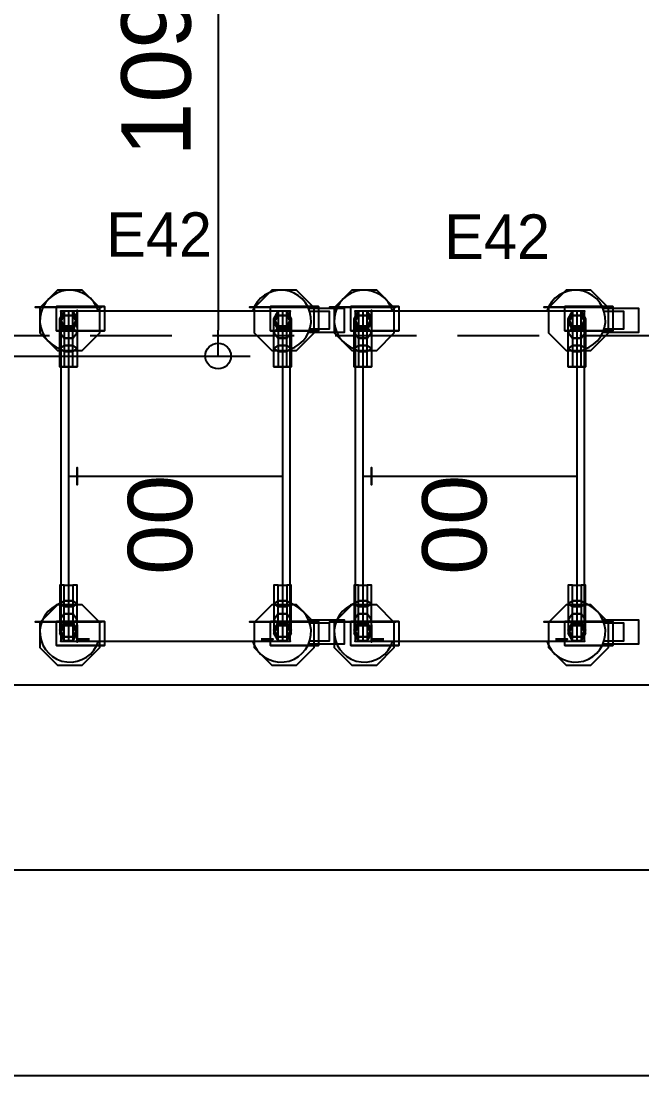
# Model space of a CAD drawing. Header units: millimetres. Extents: x 38967 to 51721, y 49836 to 53207.
# Drawn here: x 49347.7 to 49468.5, y 51690.6 to 51895.8 of the extents above; entities that cross this region are included whole.
import ezdxf
from ezdxf.enums import TextEntityAlignment as Align

# ---------------------------------------------------------------- set-up
doc = ezdxf.new("R2010")
doc.units = ezdxf.units.MM
doc.header["$LTSCALE"] = 5
doc.linetypes.add('CONTINUA', pattern=[0])
doc.linetypes.add('HIDDEN2', pattern=[4.7625, 3.175, -1.5875])
doc.layers.get('DEFPOINTS').update_dxf_attribs({"linetype": 'CONTINUA'})
for name, color, linetype in [('200-EquipBorder-2d', 9, 'Continuous'), ('200-EquipID-2d', 7, 'Continuous'), ('200-EquipInternal-2d', 252, 'Continuous'), ('200-EquipSteel-3d', 9, 'Continuous'), ('elev3', 8, 'Continuous'), ('trace_down', 8, 'HIDDEN2')]:
    doc.layers.add(name, color=color, linetype=linetype)
doc.layers.add('200-InsPoint-3D', color=3, linetype='Continuous', plot=False)
doc.styles.add('Arial', font='arial.ttf')
doc.styles.add('ROMANS', font='micross.ttf')
doc.styles.add('TAKSİM', font='GOTHIC.TTF', dxfattribs={"height": 20})
doc.dimstyles.new('Halil', dxfattribs={"dimscale": 5, "dimtxt": 2.7, "dimasz": 1, "dimexe": 1.25, "dimexo": 0.625, "dimgap": 1, "dimtad": 1, "dimdec": 0, "dimdsep": 46, "dimtxsty": 'ROMANS', "dimblk": 'ORIGIN', "dimcen": 2.5, "dimclrd": 256, "dimclre": 256, "dimclrt": 256, "dimadec": 0, "dimazin": 0, "dimtfac": 1, "dimtdec": 0, "dimtmove": 0, "dimatfit": 3, "dimldrblk": 'ORIGIN', "dimfxl": 5, "dimtolj": 1, "dimtzin": 0, "dimarcsym": 0})

# ---------------------------------------------------------------- blocks, each defined once
blk = doc.blocks.new('MDNT171GN')
at = {"layer": '200-EquipBorder-2d'}
blk.add_lwpolyline([(0, -382), (547, -382), (547, 0), (0, 0)], close=True, dxfattribs=at)
at = {"layer": '200-EquipInternal-2d'}
for p, q in [((547, -12.5), (0, -12.5)), ((273.5, -12.5), (273.5, -369.5)), ((547, -369.5), (0, -369.5))]:
    blk.add_line(p, q, dxfattribs=at)
for points in [[(35, -412.8), (35, -472), (-5, -472), (-5, -412.8)], [(30, -414.7), (30, -447), (0, -447), (0, -414.1)], [(552, -412.8), (552, -472), (512, -472), (512, -412.8)], [(547, -414.7), (547, -447), (517, -447), (517, -414.1)]]:
    blk.add_lwpolyline(points, dxfattribs=at)
for centre, start, end in [((15, -15), 17.4576, 252.5424), ((532, -15), 287.4576, 162.5424), ((15, -367), 107.4576, 342.5424), ((532, -367), 197.4576, 72.5424)]:
    blk.add_arc(centre, 50, start, end, dxfattribs=at)
at = {"layer": '200-EquipSteel-3d'}
for points, elevation in [([(60, 5.7), (30.7, 35), (-10.7, 35), (-40, 5.7), (-40, -35.7), (-10.7, -65), (30.7, -65), (60, -35.7)], 118.4), ([(582, 5.7), (552.7, 35), (511.3, 35), (482, 5.7), (482, -35.7), (511.3, -65), (552.7, -65), (582, -35.7)], 118.4), ([(0.1, -19.7), (12.6, -26.9), (25.1, -19.7), (25.1, -5.3), (12.6, 1.9), (0.1, -5.3)], 145.4), ([(522.1, -19.7), (534.6, -26.9), (547.1, -19.7), (547.1, -5.3), (534.6, 1.9), (522.1, -5.3)], 145.4), ([(60, -351.3), (30.7, -322), (-10.7, -322), (-40, -351.3), (-40, -392.7), (-10.7, -422), (30.7, -422), (60, -392.7)], 118.4), ([(582, -351.3), (552.7, -322), (511.3, -322), (482, -351.3), (482, -392.7), (511.3, -422), (552.7, -422), (582, -392.7)], 118.4), ([(0.1, -376.7), (12.6, -383.9), (25.1, -376.7), (25.1, -362.3), (12.6, -355.1), (0.1, -362.3)], 145.4), ([(522.1, -376.7), (534.6, -383.9), (547.1, -376.7), (547.1, -362.3), (534.6, -355.1), (522.1, -362.3)], 145.4)]:
    blk.add_lwpolyline(points, close=True, dxfattribs=dict(at, elevation=elevation))
at = {"layer": '200-EquipSteel-3d', "extrusion": (-1, 0, 0)}
for points, elevation in [([(-10.5, 110.9), (-42.9, 78.4), (-42.9, 32.5), (-10.5, 0), (35.5, 0), (67.9, 32.5), (67.9, 78.4), (35.5, 110.9)], -31.6), ([(-10.5, 110.9), (-42.9, 78.4), (-42.9, 32.5), (-10.5, 0), (35.5, 0), (67.9, 32.5), (67.9, 78.4), (35.5, 110.9)], -553.6), ([(19.7, 1565.4), (26.9, 1577.9), (19.7, 1590.4), (5.3, 1590.4), (-1.9, 1577.9), (5.3, 1565.4)], -454.6), ([(346.5, 110.9), (314.1, 78.4), (314.1, 32.5), (346.5, 0), (392.5, 0), (424.9, 32.5), (424.9, 78.4), (392.5, 110.9)], -31.6), ([(346.5, 110.9), (314.1, 78.4), (314.1, 32.5), (346.5, 0), (392.5, 0), (424.9, 32.5), (424.9, 78.4), (392.5, 110.9)], -553.6), ([(376.7, 1565.4), (383.9, 1577.9), (376.7, 1590.4), (362.3, 1590.4), (355.1, 1577.9), (362.3, 1565.4)], -454.6)]:
    blk.add_lwpolyline(points, close=True, dxfattribs=dict(at, elevation=elevation))
at = {"layer": '200-EquipSteel-3d', "extrusion": (0, -1, 0)}
for points, elevation in [([(19.8, 165), (27, 177.5), (19.8, 190), (5.3, 190), (-1.9, 177.5), (5.3, 165)], 27), ([(280.8, 1565.4), (288, 1577.9), (280.8, 1590.4), (266.3, 1590.4), (259.1, 1577.9), (266.3, 1565.4)], 26.9), ([(541.8, 165), (549, 177.5), (541.8, 190), (527.3, 190), (520.1, 177.5), (527.3, 165)], 27)]:
    blk.add_lwpolyline(points, close=True, dxfattribs=dict(at, elevation=elevation))
at = {"layer": '200-EquipSteel-3d', "extrusion": (1, 0, 0), "elevation": 3.3}
for points in [[(-47.9, 1475.4), (-27.9, 1475.4), (-27.9, 1495.4), (-47.9, 1495.4)], [(-47.9, 1400.4), (-27.9, 1400.4), (-27.9, 1420.4), (-47.9, 1420.4)], [(-47.9, 1325.4), (-27.9, 1325.4), (-27.9, 1345.4), (-47.9, 1345.4)], [(-47.9, 1250.4), (-27.9, 1250.4), (-27.9, 1270.4), (-47.9, 1270.4)], [(-47.9, 1175.4), (-27.9, 1175.4), (-27.9, 1195.4), (-47.9, 1195.4)], [(-47.9, 1100.4), (-27.9, 1100.4), (-27.9, 1120.4), (-47.9, 1120.4)], [(-47.9, 1025.4), (-27.9, 1025.4), (-27.9, 1045.4), (-47.9, 1045.4)], [(-47.9, 950.4), (-27.9, 950.4), (-27.9, 970.4), (-47.9, 970.4)], [(-47.9, 875.4), (-27.9, 875.4), (-27.9, 895.4), (-47.9, 895.4)], [(-47.9, 800.4), (-27.9, 800.4), (-27.9, 820.4), (-47.9, 820.4)], [(-47.9, 425.4), (-27.9, 425.4), (-27.9, 445.4), (-47.9, 445.4)], [(-47.9, 725.4), (-27.9, 725.4), (-27.9, 745.4), (-47.9, 745.4)], [(-47.9, 650.4), (-27.9, 650.4), (-27.9, 670.4), (-47.9, 670.4)], [(-47.9, 575.4), (-27.9, 575.4), (-27.9, 595.4), (-47.9, 595.4)], [(-47.9, 500.4), (-27.9, 500.4), (-27.9, 520.4), (-47.9, 520.4)], [(-47.9, 350.4), (-27.9, 350.4), (-27.9, 370.4), (-47.9, 370.4)], [(-47.9, 275.4), (-27.9, 275.4), (-27.9, 295.4), (-47.9, 295.4)], [(-333.9, 1475.4), (-353.9, 1475.4), (-353.9, 1495.4), (-333.9, 1495.4)], [(-333.9, 1400.4), (-353.9, 1400.4), (-353.9, 1420.4), (-333.9, 1420.4)], [(-333.9, 1325.4), (-353.9, 1325.4), (-353.9, 1345.4), (-333.9, 1345.4)], [(-333.9, 1250.4), (-353.9, 1250.4), (-353.9, 1270.4), (-333.9, 1270.4)], [(-333.9, 1175.4), (-353.9, 1175.4), (-353.9, 1195.4), (-333.9, 1195.4)], [(-333.9, 1100.4), (-353.9, 1100.4), (-353.9, 1120.4), (-333.9, 1120.4)], [(-333.9, 1025.4), (-353.9, 1025.4), (-353.9, 1045.4), (-333.9, 1045.4)], [(-333.9, 950.4), (-353.9, 950.4), (-353.9, 970.4), (-333.9, 970.4)], [(-333.9, 875.4), (-353.9, 875.4), (-353.9, 895.4), (-333.9, 895.4)], [(-333.9, 800.4), (-353.9, 800.4), (-353.9, 820.4), (-333.9, 820.4)], [(-333.9, 725.4), (-353.9, 725.4), (-353.9, 745.4), (-333.9, 745.4)], [(-333.9, 650.4), (-353.9, 650.4), (-353.9, 670.4), (-333.9, 670.4)], [(-333.9, 575.4), (-353.9, 575.4), (-353.9, 595.4), (-333.9, 595.4)], [(-333.9, 500.4), (-353.9, 500.4), (-353.9, 520.4), (-333.9, 520.4)], [(-333.9, 425.4), (-353.9, 425.4), (-353.9, 445.4), (-333.9, 445.4)], [(-333.9, 350.4), (-353.9, 350.4), (-353.9, 370.4), (-333.9, 370.4)], [(-333.9, 275.4), (-353.9, 275.4), (-353.9, 295.4), (-333.9, 295.4)]]:
    blk.add_lwpolyline(points, dxfattribs=at)
at = {"layer": '200-EquipSteel-3d', "invisible_edges": 15}
for points in [[(-10.7, 35, 145.4), (-10.7, -65, 145.4), (-40, -35.7, 145.4), (-40, 5.7, 145.4)], [(30.7, -65, 145.4), (30.7, 35, 145.4), (-10.7, 35, 145.4), (-10.7, -65, 145.4)], [(-6.4, 42.9, 32.5), (-6.4, -67.9, 32.5), (-6.4, -35.5, 0), (-6.4, 10.5, 0)], [(-6.4, -67.9, 78.4), (-6.4, 42.9, 78.4), (-6.4, 42.9, 32.5), (-6.4, -67.9, 32.5)], [(-6.4, 10.5, 110.9), (-6.4, -35.5, 110.9), (-6.4, -67.9, 78.4), (-6.4, 42.9, 78.4)], [(60, 5.7, 145.4), (60, -35.7, 145.4), (30.7, -65, 145.4), (30.7, 35, 145.4)], [(31.6, 10.5, 110.9), (31.6, -35.5, 110.9), (31.6, -67.9, 78.4), (31.6, 42.9, 78.4)], [(31.6, -67.9, 78.4), (31.6, 42.9, 78.4), (31.6, 42.9, 32.5), (31.6, -67.9, 32.5)], [(31.6, 42.9, 32.5), (31.6, -67.9, 32.5), (31.6, -35.5, 0), (31.6, 10.5, 0)], [(511.3, 35, 145.4), (511.3, -65, 145.4), (482, -35.7, 145.4), (482, 5.7, 145.4)], [(552.7, -65, 145.4), (552.7, 35, 145.4), (511.3, 35, 145.4), (511.3, -65, 145.4)], [(515.6, 10.5, 110.9), (515.6, -35.5, 110.9), (515.6, -67.9, 78.4), (515.6, 42.9, 78.4)], [(515.6, -67.9, 78.4), (515.6, 42.9, 78.4), (515.6, 42.9, 32.5), (515.6, -67.9, 32.5)], [(515.6, 42.9, 32.5), (515.6, -67.9, 32.5), (515.6, -35.5, 0), (515.6, 10.5, 0)], [(582, 5.7, 145.4), (582, -35.7, 145.4), (552.7, -65, 145.4), (552.7, 35, 145.4)], [(553.6, 42.9, 32.5), (553.6, -67.9, 32.5), (553.6, -35.5, 0), (553.6, 10.5, 0)], [(553.6, -67.9, 78.4), (553.6, 42.9, 78.4), (553.6, 42.9, 32.5), (553.6, -67.9, 32.5)], [(553.6, 10.5, 110.9), (553.6, -35.5, 110.9), (553.6, -67.9, 78.4), (553.6, 42.9, 78.4)], [(-6.4, -346.5, 110.9), (-6.4, -392.5, 110.9), (-6.4, -424.9, 78.4), (-6.4, -314.1, 78.4)], [(-6.4, -424.9, 78.4), (-6.4, -314.1, 78.4), (-6.4, -314.1, 32.5), (-6.4, -424.9, 32.5)], [(-6.4, -314.1, 32.5), (-6.4, -424.9, 32.5), (-6.4, -392.5, 0), (-6.4, -346.5, 0)], [(31.6, -314.1, 32.5), (31.6, -424.9, 32.5), (31.6, -392.5, 0), (31.6, -346.5, 0)], [(31.6, -424.9, 78.4), (31.6, -314.1, 78.4), (31.6, -314.1, 32.5), (31.6, -424.9, 32.5)], [(31.6, -346.5, 110.9), (31.6, -392.5, 110.9), (31.6, -424.9, 78.4), (31.6, -314.1, 78.4)], [(515.6, -314.1, 32.5), (515.6, -424.9, 32.5), (515.6, -392.5, 0), (515.6, -346.5, 0)], [(515.6, -424.9, 78.4), (515.6, -314.1, 78.4), (515.6, -314.1, 32.5), (515.6, -424.9, 32.5)], [(515.6, -346.5, 110.9), (515.6, -392.5, 110.9), (515.6, -424.9, 78.4), (515.6, -314.1, 78.4)], [(553.6, -346.5, 110.9), (553.6, -392.5, 110.9), (553.6, -424.9, 78.4), (553.6, -314.1, 78.4)], [(553.6, -424.9, 78.4), (553.6, -314.1, 78.4), (553.6, -314.1, 32.5), (553.6, -424.9, 32.5)], [(553.6, -314.1, 32.5), (553.6, -424.9, 32.5), (553.6, -392.5, 0), (553.6, -346.5, 0)], [(-10.7, -322, 145.4), (-10.7, -422, 145.4), (-40, -392.7, 145.4), (-40, -351.3, 145.4)], [(30.7, -422, 145.4), (30.7, -322, 145.4), (-10.7, -322, 145.4), (-10.7, -422, 145.4)], [(60, -351.3, 145.4), (60, -392.7, 145.4), (30.7, -422, 145.4), (30.7, -322, 145.4)], [(511.3, -322, 145.4), (511.3, -422, 145.4), (482, -392.7, 145.4), (482, -351.3, 145.4)], [(552.7, -422, 145.4), (552.7, -322, 145.4), (511.3, -322, 145.4), (511.3, -422, 145.4)], [(582, -351.3, 145.4), (582, -392.7, 145.4), (552.7, -422, 145.4), (552.7, -322, 145.4)]]:
    blk.add_3dface(points, dxfattribs=at)
at = {"layer": '200-EquipSteel-3d'}
for points in [[(32.6, 7.5, 118.4), (32.6, -72.5, 118.4), (-7.4, -72.5, 118.4), (-7.4, 7.5, 118.4)], [(-7.4, 7.5, 33.4), (-7.4, 7.5, 118.4), (-7.4, -72.5, 118.4), (-7.4, 7.5, 33.4)], [(18.7, 1.9, 1528.5), (12.6, 1.9, 1492.9), (0.1, -5.3, 1492.9), (7.2, -5.3, 1533.3)], [(36, 1.9, 1554.5), (18.7, 1.9, 1528.5), (7.2, -5.3, 1533.3), (27.2, -5.3, 1563.3)], [(25.1, -5.3, 1492.9), (30.2, -5.3, 1523.8), (18.7, 1.9, 1528.5), (12.6, 1.9, 1492.9)], [(30.2, -5.3, 1523.8), (44.9, -5.3, 1545.7), (36, 1.9, 1554.5), (18.7, 1.9, 1528.5)], [(62, 1.9, 1571.8), (36, 1.9, 1554.5), (27.2, -5.3, 1563.3), (57.2, -5.3, 1583.4)], [(32.6, 7.5, 33.4), (32.6, 7.5, 118.4), (32.6, -72.5, 118.4), (32.6, 7.5, 33.4)], [(44.9, -5.3, 1545.7), (66.8, -5.3, 1560.3), (62, 1.9, 1571.8), (36, 1.9, 1554.5)], [(92.6, 1.9, 1577.9), (62, 1.9, 1571.8), (57.2, -5.3, 1583.4), (92.6, -5.3, 1590.4)], [(66.8, -5.3, 1560.3), (92.6, -5.3, 1565.4), (92.6, 1.9, 1577.9), (62, 1.9, 1571.8)], [(480.4, -5.3, 1560.3), (454.6, -5.3, 1565.4), (454.6, 1.9, 1577.9), (485.2, 1.9, 1571.8)], [(454.6, 1.9, 1577.9), (485.2, 1.9, 1571.8), (490, -5.3, 1583.4), (454.6, -5.3, 1590.4)], [(502.3, -5.3, 1545.7), (480.4, -5.3, 1560.3), (485.2, 1.9, 1571.8), (511.2, 1.9, 1554.5)], [(485.2, 1.9, 1571.8), (511.2, 1.9, 1554.5), (520, -5.3, 1563.3), (490, -5.3, 1583.4)], [(517, -5.3, 1523.8), (502.3, -5.3, 1545.7), (511.2, 1.9, 1554.5), (528.5, 1.9, 1528.5)], [(511.2, 1.9, 1554.5), (528.5, 1.9, 1528.5), (540.1, -5.3, 1533.3), (520, -5.3, 1563.3)], [(514.6, 7.5, 33.4), (514.6, 7.5, 118.4), (514.6, -72.5, 118.4), (514.6, 7.5, 33.4)], [(554.6, 7.5, 118.4), (554.6, -72.5, 118.4), (514.6, -72.5, 118.4), (514.6, 7.5, 118.4)], [(522.1, -5.3, 1492.9), (517, -5.3, 1523.8), (528.5, 1.9, 1528.5), (534.6, 1.9, 1492.9)], [(528.5, 1.9, 1528.5), (534.6, 1.9, 1492.9), (547.1, -5.3, 1492.9), (540.1, -5.3, 1533.3)], [(554.6, 7.5, 33.4), (554.6, 7.5, 118.4), (554.6, -72.5, 118.4), (554.6, 7.5, 33.4)], [(0.1, -5.3, 1492.9), (7.2, -5.3, 1533.3), (7.2, -19.7, 1533.3), (0.1, -19.7, 1492.9)], [(7.2, -5.3, 1533.3), (27.2, -5.3, 1563.3), (27.2, -19.7, 1563.3), (7.2, -19.7, 1533.3)], [(30.2, -19.7, 1523.8), (25.1, -19.7, 1492.9), (25.1, -5.3, 1492.9), (30.2, -5.3, 1523.8)], [(27.2, -5.3, 1563.3), (57.2, -5.3, 1583.4), (57.2, -19.7, 1583.4), (27.2, -19.7, 1563.3)], [(44.9, -19.7, 1545.7), (30.2, -19.7, 1523.8), (30.2, -5.3, 1523.8), (44.9, -5.3, 1545.7)], [(66.8, -19.7, 1560.3), (44.9, -19.7, 1545.7), (44.9, -5.3, 1545.7), (66.8, -5.3, 1560.3)], [(57.2, -5.3, 1583.4), (92.6, -5.3, 1590.4), (92.6, -19.7, 1590.4), (57.2, -19.7, 1583.4)], [(92.6, -19.7, 1565.4), (66.8, -19.7, 1560.3), (66.8, -5.3, 1560.3), (92.6, -5.3, 1565.4)], [(490, -5.3, 1583.4), (454.6, -5.3, 1590.4), (454.6, -19.7, 1590.4), (490, -19.7, 1583.4)], [(454.6, -19.7, 1565.4), (480.4, -19.7, 1560.3), (480.4, -5.3, 1560.3), (454.6, -5.3, 1565.4)], [(480.4, -19.7, 1560.3), (502.3, -19.7, 1545.7), (502.3, -5.3, 1545.7), (480.4, -5.3, 1560.3)], [(520, -5.3, 1563.3), (490, -5.3, 1583.4), (490, -19.7, 1583.4), (520, -19.7, 1563.3)], [(502.3, -19.7, 1545.7), (517, -19.7, 1523.8), (517, -5.3, 1523.8), (502.3, -5.3, 1545.7)], [(517, -19.7, 1523.8), (522.1, -19.7, 1492.9), (522.1, -5.3, 1492.9), (517, -5.3, 1523.8)], [(540.1, -5.3, 1533.3), (520, -5.3, 1563.3), (520, -19.7, 1563.3), (540.1, -19.7, 1533.3)], [(547.1, -5.3, 1492.9), (540.1, -5.3, 1533.3), (540.1, -19.7, 1533.3), (547.1, -19.7, 1492.9)], [(7.2, -19.7, 1533.3), (0.1, -19.7, 1492.9), (12.6, -26.9, 1492.9), (18.7, -26.9, 1528.5)], [(27.2, -19.7, 1563.3), (7.2, -19.7, 1533.3), (18.7, -26.9, 1528.5), (36, -26.9, 1554.5)], [(12.6, -26.9, 1492.9), (18.7, -26.9, 1528.5), (30.2, -19.7, 1523.8), (25.1, -19.7, 1492.9)], [(18.7, -26.9, 1528.5), (36, -26.9, 1554.5), (44.9, -19.7, 1545.7), (30.2, -19.7, 1523.8)], [(57.2, -19.7, 1583.4), (27.2, -19.7, 1563.3), (36, -26.9, 1554.5), (62, -26.9, 1571.8)], [(36, -26.9, 1554.5), (62, -26.9, 1571.8), (66.8, -19.7, 1560.3), (44.9, -19.7, 1545.7)], [(92.6, -19.7, 1590.4), (57.2, -19.7, 1583.4), (62, -26.9, 1571.8), (92.6, -26.9, 1577.9)], [(62, -26.9, 1571.8), (92.6, -26.9, 1577.9), (92.6, -19.7, 1565.4), (66.8, -19.7, 1560.3)], [(454.6, -19.7, 1590.4), (490, -19.7, 1583.4), (485.2, -26.9, 1571.8), (454.6, -26.9, 1577.9)], [(485.2, -26.9, 1571.8), (454.6, -26.9, 1577.9), (454.6, -19.7, 1565.4), (480.4, -19.7, 1560.3)], [(511.2, -26.9, 1554.5), (485.2, -26.9, 1571.8), (480.4, -19.7, 1560.3), (502.3, -19.7, 1545.7)], [(490, -19.7, 1583.4), (520, -19.7, 1563.3), (511.2, -26.9, 1554.5), (485.2, -26.9, 1571.8)], [(528.5, -26.9, 1528.5), (511.2, -26.9, 1554.5), (502.3, -19.7, 1545.7), (517, -19.7, 1523.8)], [(520, -19.7, 1563.3), (540.1, -19.7, 1533.3), (528.5, -26.9, 1528.5), (511.2, -26.9, 1554.5)], [(534.6, -26.9, 1492.9), (528.5, -26.9, 1528.5), (517, -19.7, 1523.8), (522.1, -19.7, 1492.9)], [(540.1, -19.7, 1533.3), (547.1, -19.7, 1492.9), (534.6, -26.9, 1492.9), (528.5, -26.9, 1528.5)], [(-7.4, -349.5, 33.4), (-7.4, -349.5, 118.4), (-7.4, -429.5, 118.4), (-7.4, -349.5, 33.4)], [(32.6, -349.5, 118.4), (32.6, -429.5, 118.4), (-7.4, -429.5, 118.4), (-7.4, -349.5, 118.4)], [(32.6, -349.5, 33.4), (32.6, -349.5, 118.4), (32.6, -429.5, 118.4), (32.6, -349.5, 33.4)], [(554.6, -349.5, 118.4), (554.6, -429.5, 118.4), (514.6, -429.5, 118.4), (514.6, -349.5, 118.4)], [(514.6, -349.5, 33.4), (514.6, -349.5, 118.4), (514.6, -429.5, 118.4), (514.6, -349.5, 33.4)], [(554.6, -349.5, 33.4), (554.6, -349.5, 118.4), (554.6, -429.5, 118.4), (554.6, -349.5, 33.4)], [(18.7, -355.1, 1528.5), (12.6, -355.1, 1492.9), (0.1, -362.3, 1492.9), (7.2, -362.3, 1533.3)], [(0.1, -362.3, 1492.9), (7.2, -362.3, 1533.3), (7.2, -376.7, 1533.3), (0.1, -376.7, 1492.9)], [(36, -355.1, 1554.5), (18.7, -355.1, 1528.5), (7.2, -362.3, 1533.3), (27.2, -362.3, 1563.3)], [(7.2, -362.3, 1533.3), (27.2, -362.3, 1563.3), (27.2, -376.7, 1563.3), (7.2, -376.7, 1533.3)], [(25.1, -362.3, 1492.9), (30.2, -362.3, 1523.8), (18.7, -355.1, 1528.5), (12.6, -355.1, 1492.9)], [(30.2, -362.3, 1523.8), (44.9, -362.3, 1545.7), (36, -355.1, 1554.5), (18.7, -355.1, 1528.5)], [(30.2, -376.7, 1523.8), (25.1, -376.7, 1492.9), (25.1, -362.3, 1492.9), (30.2, -362.3, 1523.8)], [(62, -355.1, 1571.8), (36, -355.1, 1554.5), (27.2, -362.3, 1563.3), (57.2, -362.3, 1583.4)], [(27.2, -362.3, 1563.3), (57.2, -362.3, 1583.4), (57.2, -376.7, 1583.4), (27.2, -376.7, 1563.3)], [(44.9, -376.7, 1545.7), (30.2, -376.7, 1523.8), (30.2, -362.3, 1523.8), (44.9, -362.3, 1545.7)], [(44.9, -362.3, 1545.7), (66.8, -362.3, 1560.3), (62, -355.1, 1571.8), (36, -355.1, 1554.5)], [(66.8, -376.7, 1560.3), (44.9, -376.7, 1545.7), (44.9, -362.3, 1545.7), (66.8, -362.3, 1560.3)], [(92.6, -355.1, 1577.9), (62, -355.1, 1571.8), (57.2, -362.3, 1583.4), (92.6, -362.3, 1590.4)], [(57.2, -362.3, 1583.4), (92.6, -362.3, 1590.4), (92.6, -376.7, 1590.4), (57.2, -376.7, 1583.4)], [(66.8, -362.3, 1560.3), (92.6, -362.3, 1565.4), (92.6, -355.1, 1577.9), (62, -355.1, 1571.8)], [(92.6, -376.7, 1565.4), (66.8, -376.7, 1560.3), (66.8, -362.3, 1560.3), (92.6, -362.3, 1565.4)], [(454.6, -355.1, 1577.9), (485.2, -355.1, 1571.8), (490, -362.3, 1583.4), (454.6, -362.3, 1590.4)], [(480.4, -362.3, 1560.3), (454.6, -362.3, 1565.4), (454.6, -355.1, 1577.9), (485.2, -355.1, 1571.8)], [(454.6, -376.7, 1565.4), (480.4, -376.7, 1560.3), (480.4, -362.3, 1560.3), (454.6, -362.3, 1565.4)], [(490, -362.3, 1583.4), (454.6, -362.3, 1590.4), (454.6, -376.7, 1590.4), (490, -376.7, 1583.4)], [(502.3, -362.3, 1545.7), (480.4, -362.3, 1560.3), (485.2, -355.1, 1571.8), (511.2, -355.1, 1554.5)], [(480.4, -376.7, 1560.3), (502.3, -376.7, 1545.7), (502.3, -362.3, 1545.7), (480.4, -362.3, 1560.3)], [(485.2, -355.1, 1571.8), (511.2, -355.1, 1554.5), (520, -362.3, 1563.3), (490, -362.3, 1583.4)], [(520, -362.3, 1563.3), (490, -362.3, 1583.4), (490, -376.7, 1583.4), (520, -376.7, 1563.3)], [(517, -362.3, 1523.8), (502.3, -362.3, 1545.7), (511.2, -355.1, 1554.5), (528.5, -355.1, 1528.5)], [(502.3, -376.7, 1545.7), (517, -376.7, 1523.8), (517, -362.3, 1523.8), (502.3, -362.3, 1545.7)], [(511.2, -355.1, 1554.5), (528.5, -355.1, 1528.5), (540.1, -362.3, 1533.3), (520, -362.3, 1563.3)], [(522.1, -362.3, 1492.9), (517, -362.3, 1523.8), (528.5, -355.1, 1528.5), (534.6, -355.1, 1492.9)], [(517, -376.7, 1523.8), (522.1, -376.7, 1492.9), (522.1, -362.3, 1492.9), (517, -362.3, 1523.8)], [(540.1, -362.3, 1533.3), (520, -362.3, 1563.3), (520, -376.7, 1563.3), (540.1, -376.7, 1533.3)], [(528.5, -355.1, 1528.5), (534.6, -355.1, 1492.9), (547.1, -362.3, 1492.9), (540.1, -362.3, 1533.3)], [(547.1, -362.3, 1492.9), (540.1, -362.3, 1533.3), (540.1, -376.7, 1533.3), (547.1, -376.7, 1492.9)], [(7.2, -376.7, 1533.3), (0.1, -376.7, 1492.9), (12.6, -383.9, 1492.9), (18.7, -383.9, 1528.5)], [(27.2, -376.7, 1563.3), (7.2, -376.7, 1533.3), (18.7, -383.9, 1528.5), (36, -383.9, 1554.5)], [(12.6, -383.9, 1492.9), (18.7, -383.9, 1528.5), (30.2, -376.7, 1523.8), (25.1, -376.7, 1492.9)], [(18.7, -383.9, 1528.5), (36, -383.9, 1554.5), (44.9, -376.7, 1545.7), (30.2, -376.7, 1523.8)], [(57.2, -376.7, 1583.4), (27.2, -376.7, 1563.3), (36, -383.9, 1554.5), (62, -383.9, 1571.8)], [(36, -383.9, 1554.5), (62, -383.9, 1571.8), (66.8, -376.7, 1560.3), (44.9, -376.7, 1545.7)], [(92.6, -376.7, 1590.4), (57.2, -376.7, 1583.4), (62, -383.9, 1571.8), (92.6, -383.9, 1577.9)], [(62, -383.9, 1571.8), (92.6, -383.9, 1577.9), (92.6, -376.7, 1565.4), (66.8, -376.7, 1560.3)], [(485.2, -383.9, 1571.8), (454.6, -383.9, 1577.9), (454.6, -376.7, 1565.4), (480.4, -376.7, 1560.3)], [(454.6, -376.7, 1590.4), (490, -376.7, 1583.4), (485.2, -383.9, 1571.8), (454.6, -383.9, 1577.9)], [(511.2, -383.9, 1554.5), (485.2, -383.9, 1571.8), (480.4, -376.7, 1560.3), (502.3, -376.7, 1545.7)], [(490, -376.7, 1583.4), (520, -376.7, 1563.3), (511.2, -383.9, 1554.5), (485.2, -383.9, 1571.8)], [(528.5, -383.9, 1528.5), (511.2, -383.9, 1554.5), (502.3, -376.7, 1545.7), (517, -376.7, 1523.8)], [(520, -376.7, 1563.3), (540.1, -376.7, 1533.3), (528.5, -383.9, 1528.5), (511.2, -383.9, 1554.5)], [(534.6, -383.9, 1492.9), (528.5, -383.9, 1528.5), (517, -376.7, 1523.8), (522.1, -376.7, 1492.9)], [(540.1, -376.7, 1533.3), (547.1, -376.7, 1492.9), (534.6, -383.9, 1492.9), (528.5, -383.9, 1528.5)]]:
    blk.add_3dface(points, dxfattribs=at)
at = {"layer": '200-InsPoint-3D'}
for p in [(0, 0), (547, 0), (0, -382), (547, -382)]:
    blk.add_point(p, dxfattribs=at)
at = {"layer": '200-InsPoint-3D', "flags": 9}
blk.add_attdef('DISTANG', (0, 0), '', height=1, dxfattribs=at)
blk = doc.blocks.new('attrib')
at = {"layer": '200-EquipID-2d', "style": 'Arial'}
blk.add_attdef('POS', text='', height=2.5, dxfattribs=at).set_placement((0, 0, -1), align=Align.MIDDLE)
at = {"layer": '200-EquipID-2d', "style": 'ROMANS', "flags": 1}
for tag, p in [('ZONA', (0, -4.905, -2)), ('EQUIPMENTDATA', (0, -7.89, -2)), ('LONGDESCR', (0, -11.302, -2)), ('EQUIPMENTCONN', (0, -14.714, -2)), ('ACCESSORYDATA', (0, -18.552, -2)), ('ACCESSORYCONN', (0, -21.857, -2))]:
    blk.add_attdef(tag, text='', height=2.5, dxfattribs=at).set_placement(p, align=Align.CENTER)
blk = doc.blocks.new('_Origin')
at = {"color": 0, "linetype": 'ByBlock', "lineweight": -2}
blk.add_line((0, 0), (-1, 0), dxfattribs=at)
blk.add_circle((0, 0), 0.5, dxfattribs=at)
blk = doc.blocks.new('*D142')
at = {"lineweight": -2, "transparency": 16777216}
for p, q in [((49349.78, 51939.64), (49392.29, 51939.64)), ((49386.04, 51934.64), (49386.04, 51835.64)), ((49336.47, 51830.64), (49392.29, 51830.64))]:
    blk.add_line(p, q, dxfattribs=at)
at = {"layer": 'DEFPOINTS', "color": 0, "transparency": 16777216}
for p in [(49346.66, 51939.64), (49333.34, 51830.64), (49386.04, 51830.64)]:
    blk.add_point(p, dxfattribs=at)
at = {"lineweight": -2, "transparency": 16777216, "xscale": 5, "yscale": 5, "zscale": 5}
for p, rotation in [((49386.04, 51939.64), 90), ((49386.04, 51830.64), 270)]:
    blk.add_blockref('_Origin', p, dxfattribs=dict(at, rotation=rotation))
at = {"transparency": 16777216, "insert": (49374.05, 51885.14), "char_height": 13.5, "attachment_point": 5, "rotation": 90, "style": 'ROMANS'}
blk.add_mtext('\\A1;109', dxfattribs=at)

msp = doc.modelspace()

# ---------------------------------------------------------------- linework, layer by layer
at = {"layer": 'elev3'}
for p, q in [((50293.34, 51766.64), (46913.34, 51766.64)), ((50357.34, 51730.64), (46849.34, 51730.64)), ((50357.34, 51690.64), (46849.34, 51690.64))]:
    msp.add_line(p, q, dxfattribs=at)
at = {"layer": 'trace_down'}
msp.add_line((49337.34, 51834.64), (49693.34, 51834.64), dxfattribs=at)

# ---------------------------------------------------------------- block references
at = {"xscale": 0.117256637167884, "yscale": 0.1166936790941691, "zscale": 0.09999999999990905, "rotation": 90}
for p in [(49355.46, 51775.21, 5), (49412.71, 51775.21, 5)]:
    msp.add_blockref('MDNT171GN', p, dxfattribs=at)
at = {"layer": '200-EquipID-2d'}
ref = msp.add_blockref('attrib', (49374.72, 51797.81, 5), dxfattribs=dict(at, xscale=5, yscale=5, zscale=5, rotation=90))
ref.add_attrib('POS', '00', dxfattribs={"color": 7, "height": 12.5, "rotation": 90, "style": 'Arial'}).set_placement((49374.72, 51797.81), align=Align.MIDDLE)
ref = msp.add_blockref('attrib', (49431.97, 51797.81, 5), dxfattribs=dict(at, xscale=5, yscale=5, zscale=5, rotation=90))
ref.add_attrib('POS', '00', dxfattribs={"color": 7, "height": 12.5, "rotation": 90, "style": 'Arial'}).set_placement((49431.97, 51797.81), align=Align.MIDDLE)

# ---------------------------------------------------------------- texts
at = {"style": 'TAKSİM'}
for p in [(49374.55, 51849.94), (49440.3, 51849.54)]:
    msp.add_text('E42', height=8.64, dxfattribs=at).set_placement(p, align=Align.CENTER)

# ---------------------------------------------------------------- dimensions: what is measured, and where the dimension line sits
dim = msp.add_linear_dim(base=(49386.04, 51830.64), p1=(49346.66, 51939.64), p2=(49333.34, 51830.64), angle=90, dimstyle='Halil')
dim.commit()
dim.dimension.update_dxf_attribs({"geometry": '*D142', "text_midpoint": (49374.05, 51885.14)})

doc.saveas('drawing.dxf')
